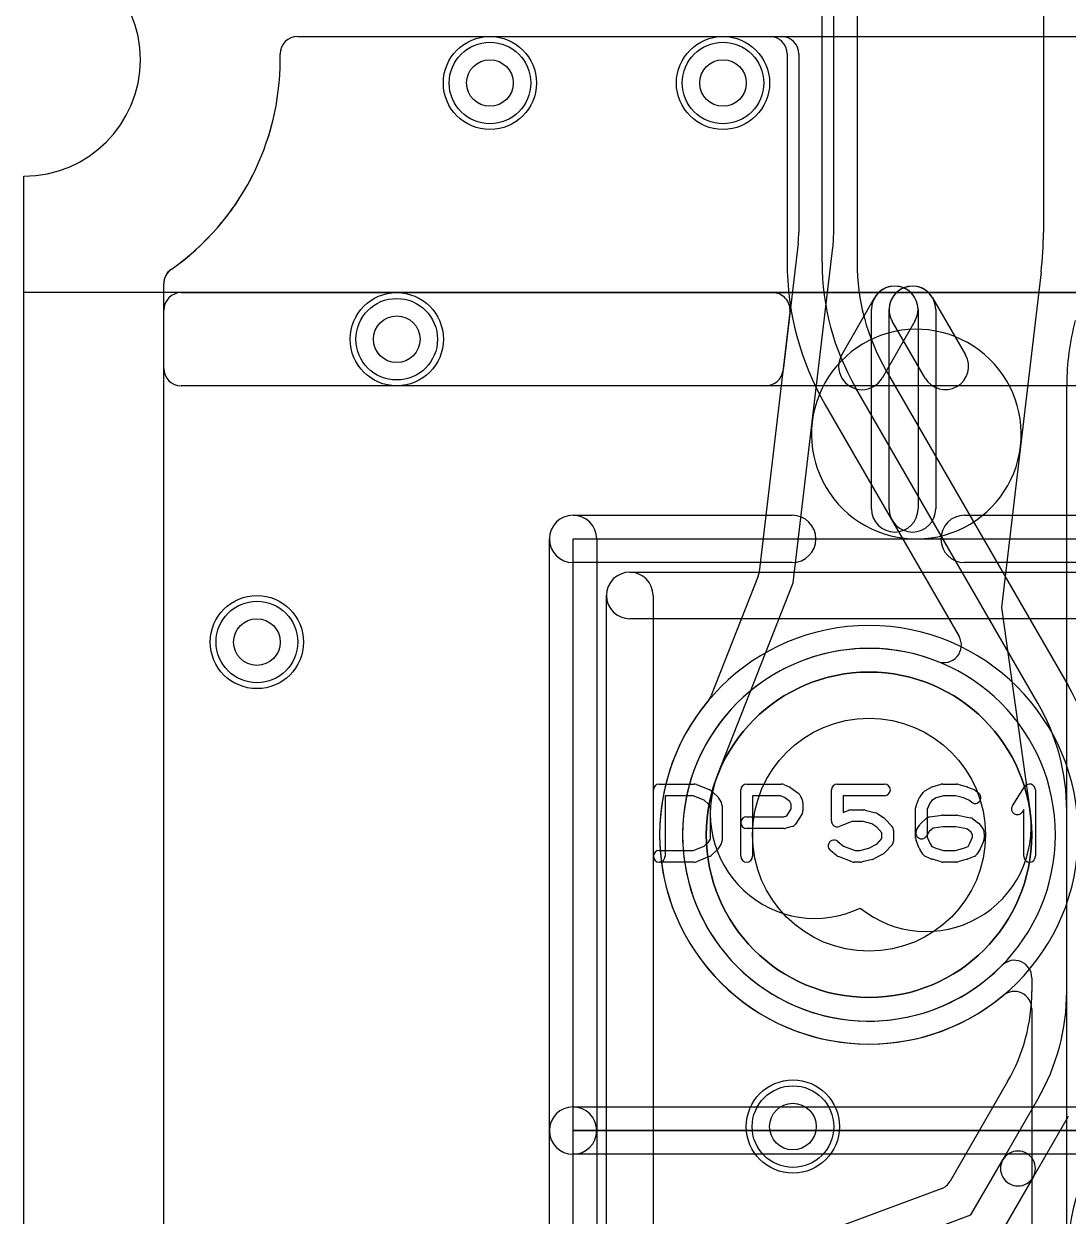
# Model space of a CAD drawing. Extents: x 0 to 20.5, y -0.5 to 20.
# Drawn here: x 0 to 4.48, y 10.54 to 15.65 of the extents above; entities that cross this region are included whole.
import ezdxf

# ---------------------------------------------------------------- set-up
doc = ezdxf.new("R2010")
doc.units = 0
for name, color, linetype in [('Hole', 1, 'CONTINUOUS'), ('L1', 3, 'CONTINUOUS'), ('L2', 3, 'CONTINUOUS'), ('L3', 3, 'CONTINUOUS'), ('L4', 3, 'CONTINUOUS'), ('Outline', 7, 'CONTINUOUS'), ('PartsArea-A', 111, 'CONTINUOUS'), ('PartsArea-B', 111, 'CONTINUOUS'), ('PartsSilk-A', 221, 'CONTINUOUS'), ('PartsSilk-B', 221, 'CONTINUOUS'), ('Resist-A', 2, 'CONTINUOUS'), ('Resist-B', 2, 'CONTINUOUS'), ('Silk-A', 140, 'CONTINUOUS'), ('Silk-B', 140, 'CONTINUOUS')]:
    doc.layers.add(name, color=color, linetype=linetype)

msp = doc.modelspace()

# ---------------------------------------------------------------- linework, layer by layer
at = {"layer": 'Hole'}
for centre, radius in [((2, 15.4), 0.1), ((3, 15.4), 0.1), ((1.6, 14.3), 0.1), ((1, 13), 0.1), ((3.62649, 12.17283), 0.5), ((3.3, 10.92), 0.1)]:
    msp.add_circle(centre, radius, dxfattribs=at)
at = {"layer": 'L1'}
for p, q in [((3.475, 14.75885), (3.475, 16.525)), ((4.375, 16.525), (4.375, 14.75885)), ((1.17497, 15.59996), (3.24999, 15.59996)), ((1.1, 15.5), (1.1, 15.52499)), ((3.32496, 15.52499), (3.32496, 14.75885)), ((3.32232, 14.7129), (3.25779, 14.16669)), ((3.38276, 13.94555), (3.4712, 14.69434)), ((4.36499, 14.58877), (4.27654, 13.83997)), ((0.6, 14.175), (0.6, 14.53823)), ((0.67497, 14.5), (3.21282, 14.5)), ((0.6, 1.1), (0.6, 14.42503)), ((3.28727, 14.41624), (3.15553, 13.30095)), ((3.25764, 14.1655), (3.25761, 14.16527)), ((3.18327, 14.1), (0.675, 14.1)), ((4.475, 8.96035), (4.475, 14.10233)), ((3.30113, 13.25451), (3.38276, 13.94555)), ((4.27654, 13.83997), (4.19491, 13.14893)), ((3.15085, 13.28231), (2.94944, 12.76989)), ((2.9764, 12.42836), (3.30113, 13.25451)), ((4.19491, 13.14893), (4.31822, 12.26986)), ((4.32496, 11.42518), (4.32496, 10.38046))]:
    msp.add_line(p, q, dxfattribs=at)
for centre, radius in [((2, 15.4), 0.2), ((3, 15.4), 0.2), ((1.6, 14.3), 0.2), ((1, 13), 0.2), ((3.62649, 12.17283), 0.6985), ((3.3, 10.92), 0.2)]:
    msp.add_circle(centre, radius, dxfattribs=at)
for centre, radius, start, end in [((1.17497, 15.52499), 0.07497, 90, 180), ((3.24999, 15.52499), 0.07497, 0, 90), ((0, 15.5), 1.1, -54.93783, 0), ((2.925, 14.75879), 0.39997, -6.51769, 0.0086), ((2.925, 14.75885), 0.55, -6.73628, 0), ((2.925, 14.75885), 1.45, -6.73611, 0), ((3.24789, 14.7219), 0.07497, -6.89467, -6.51742), ((0.67501, 14.53823), 0.07501, 135, 180), ((0.67498, 14.53826), 0.07497, 125.0659, 135), ((0.67497, 14.42503), 0.07497, 90, 180), ((3.21282, 14.42503), 0.07497, -6.7335, 90), ((3.82965, 13.89276), 0.45, -6.73699, 173.26338), ((5.55, 14.10233), 1.075, 165.00054, 180), ((0.675, 14.175), 0.075, 180, -90), ((3.18327, 14.17497), 0.07497, -90, -7.43404), ((3.1833, 14.1752), 0.07497, -7.43404, -6.90985), ((3.18334, 14.17548), 0.07497, -7.12596, -6.7335), ((3.82965, 13.89276), 0.45, 173.26301, -6.73678), ((3.08108, 13.30974), 0.07497, -21.46222, -6.7335), ((3.62648, 12.17283), 0.89854, 140.09727, -50.17287), ((2.87967, 12.79732), 0.07497, -39.90245, -21.46222), ((3.39521, 12.26374), 0.45, 158.54189, -64.45367), ((3.87258, 12.20735), 0.45, -129.01913, 7.9848), ((4.24999, 11.42519), 0.07498, -0.00764, 129.8271)]:
    msp.add_arc(centre, radius, start, end, dxfattribs=at)
at = {"layer": 'L2'}
for p, q in [((1.17497, 15.6), (18.82503, 15.6)), ((1.1, 15.5), (1.1, 15.52503)), ((0.6, 1.1), (0.6, 14.53823))]:
    msp.add_line(p, q, dxfattribs=at)
for centre in [(2, 15.4), (3, 15.4), (1.6, 14.3), (1, 13), (3.3, 10.92)]:
    msp.add_circle(centre, 0.2, dxfattribs=at)
for centre, radius, start, end in [((1.17497, 15.52503), 0.07497, 90, 180), ((0, 15.5), 1.1, -54.93783, 0), ((0.67501, 14.53823), 0.07501, 135, 180), ((0.67498, 14.53826), 0.07497, 125.0659, 135), ((3.62649, 12.17283), 0.80004, 90, -90), ((3.62649, 12.17283), 0.80004, -90, 90)]:
    msp.add_arc(centre, radius, start, end, dxfattribs=at)
at = {"layer": 'L3'}
for p, q in [((3.425, 14.63039), (3.425, 15.99514)), ((3.575, 15.99514), (3.575, 14.63039)), ((1.17497, 15.6), (3.19999, 15.6)), ((1.1, 15.5), (1.1, 15.52503)), ((3.27496, 15.52503), (3.27496, 14.63039)), ((0.6, 1.1), (0.6, 14.53825)), ((3.69893, 14.16789), (4.48098, 12.81333)), ((4.35107, 12.73833), (3.56902, 14.09289)), ((3.43908, 14.01787), (4.01279, 13.02417)), ((4.475, 11.50035), (4.475, 12.27583)), ((4.32496, 11.55892), (4.32496, 11.50036)), ((4.22113, 11.11287), (3.97454, 10.68579)), ((4.20078, 10.77753), (4.35108, 11.03786)), ((4.48098, 10.96286), (4.33068, 10.70253)), ((4.06399, 10.5406), (4.20078, 10.77753)), ((4.33068, 10.70253), (4.19389, 10.4656)), ((3.93574, 10.65301), (3.33089, 10.42822)), ((3.38316, 10.28758), (4.06399, 10.5406))]:
    msp.add_line(p, q, dxfattribs=at)
for centre in [(2, 15.4), (3, 15.4), (1.6, 14.3), (1, 13), (3.3, 10.92)]:
    msp.add_circle(centre, 0.2, dxfattribs=at)
for centre, radius, start, end in [((1.17497, 15.52503), 0.07497, 90, 180), ((3.19999, 15.52503), 0.07497, 0, 90), ((0, 15.5), 1.1, -54.90489, 0), ((0.67497, 14.53825), 0.07497, 124.57189, 180), ((4.5, 14.63039), 1.22504, 180, -150.0001), ((4.5, 14.63039), 1.075, 180, -150.00007), ((4.5, 14.63039), 0.925, 180, -149.99989), ((3.94786, 12.98669), 0.07497, -111.54453, 29.99513), ((3.62649, 12.17283), 0.80004, 68.45207, -44.55588), ((3.55, 12.27583), 1.075, 0, 29.99987), ((3.55, 12.27583), 0.925, 0, 30.00011), ((4.24999, 11.55892), 0.07497, 0, 135.44314), ((3.55, 11.50035), 0.77496, -30.00019, 0.00074), ((3.55, 11.50035), 0.925, -29.99926, 0), ((5.55, 10.32225), 1.075, 150.00007, 180), ((4.26573, 10.74003), 0.075, -30.00073, 150.00009), ((4.26573, 10.74003), 0.075, 149.99927, -29.99974), ((3.90962, 10.72328), 0.07497, -69.60944, -30.00557)]:
    msp.add_arc(centre, radius, start, end, dxfattribs=at)
at = {"layer": 'L4'}
for p, q in [((1.17497, 15.59996), (18.82503, 15.59996)), ((1.1, 15.5), (1.1, 15.52499)), ((0.6, 14.175), (0.6, 14.53823)), ((0.67497, 14.5), (19.32503, 14.5)), ((0.6, 1.1), (0.6, 14.42503)), ((19.325, 14.1), (0.675, 14.1))]:
    msp.add_line(p, q, dxfattribs=at)
for centre, radius in [((2, 15.4), 0.2), ((3, 15.4), 0.2), ((1.6, 14.3), 0.2), ((1, 13), 0.2), ((3.62649, 12.17283), 0.6985), ((3.3, 10.92), 0.2)]:
    msp.add_circle(centre, radius, dxfattribs=at)
for centre, radius, start, end in [((1.17497, 15.52499), 0.07497, 90, 180), ((0, 15.5), 1.1, -54.93783, 0), ((0.67501, 14.53823), 0.07501, 135, 180), ((0.67498, 14.53826), 0.07497, 125.0659, 135), ((0.67497, 14.42503), 0.07497, 90, 180), ((0.675, 14.175), 0.075, 180, -90), ((3.62649, 12.17283), 0.89854, 90, -90), ((3.62649, 12.17283), 0.89854, -90, 90)]:
    msp.add_arc(centre, radius, start, end, dxfattribs=at)
at = {"layer": 'Outline'}
msp.add_line((0, 1), (0, 15), dxfattribs=at)
msp.add_arc((0, 15.5), 0.5, -90, 90, dxfattribs=at)
at = {"layer": 'PartsArea-A'}
for p, q in [((0, 14.5), (0, 15)), ((20, 14.5), (0, 14.5)), ((2.35649, 13.44283), (4.89649, 13.44283)), ((2.35649, 10.90283), (2.35649, 13.44283)), ((4.89649, 10.90283), (2.35649, 10.90283)), ((2.35649, 10.90283), (4.89649, 10.90283)), ((2.35649, 8.36283), (2.35649, 10.90283))]:
    msp.add_line(p, q, dxfattribs=at)
msp.add_arc((0, 15.5), 0.5, -90, 90, dxfattribs=at)
at = {"layer": 'PartsArea-B'}
for p, q in [((0, 14.5), (0, 15)), ((20, 14.5), (0, 14.5))]:
    msp.add_line(p, q, dxfattribs=at)
for centre, radius, start, end in [((0, 15.5), 0.5, -90, 90), ((3.62649, 12.17283), 0.6985, 0, 180), ((3.62649, 12.17283), 0.6985, 180, 0)]:
    msp.add_arc(centre, radius, start, end, dxfattribs=at)
at = {"layer": 'PartsSilk-A'}
for p, q in [((3.50964, 14.23323), (3.65038, 14.47768)), ((3.63704, 13.57222), (3.63704, 14.42778)), ((3.83704, 14.42778), (3.83704, 13.57222)), ((3.8237, 14.37788), (3.68296, 14.13343)), ((2.35649, 13.54443), (3.29685, 13.54443)), ((4.03649, 13.54443), (4.89649, 13.54443)), ((2.25489, 10.90283), (2.25489, 13.44283)), ((2.45809, 13.44283), (2.45809, 10.90283)), ((3.29685, 13.34123), (2.35649, 13.34123)), ((4.79489, 13.34123), (4.03649, 13.34123)), ((2.72649, 12.39042), (2.87649, 12.39042)), ((2.88577, 12.38863), (2.94133, 12.36641)), ((3.10149, 12.39042), (3.25149, 12.39042)), ((3.26164, 12.38827), (3.28664, 12.37716)), ((3.49038, 12.39042), (3.69316, 12.39042)), ((3.8974, 12.37835), (3.93629, 12.38946)), ((3.94316, 12.39042), (4.00149, 12.39042)), ((4.00836, 12.38946), (4.04725, 12.37835)), ((2.70149, 12.08024), (2.70149, 12.36542)), ((2.87168, 12.34042), (2.75149, 12.34042)), ((2.75149, 12.34042), (2.75149, 12.08024)), ((2.91871, 12.32161), (2.87168, 12.34042)), ((2.94866, 12.36189), (2.97366, 12.33967)), ((3.07649, 12.08024), (3.07649, 12.36542)), ((3.24619, 12.34042), (3.12649, 12.34042)), ((3.12649, 12.34042), (3.12649, 12.08024)), ((3.26392, 12.33254), (3.24619, 12.34042)), ((3.29119, 12.37453), (3.32175, 12.35231)), ((3.32941, 12.34327), (3.34052, 12.32105)), ((3.46538, 12.23209), (3.46538, 12.36542)), ((3.69316, 12.34042), (3.51538, 12.34042)), ((3.51538, 12.34042), (3.51538, 12.26837)), ((3.84538, 12.33598), (3.85927, 12.3545)), ((3.86653, 12.36101), (3.89153, 12.37582)), ((3.94666, 12.34042), (3.91424, 12.33116)), ((3.99799, 12.34042), (3.94666, 12.34042)), ((4.03228, 12.33062), (3.99799, 12.34042)), ((4.04966, 12.37752), (4.07744, 12.36641)), ((4.08378, 12.36272), (4.09767, 12.35161)), ((4.24162, 12.29753), (4.2944, 12.37901)), ((4.34038, 12.36542), (4.34038, 12.08024)), ((2.93775, 12.30468), (2.91871, 12.32161)), ((2.94593, 12.29159), (2.93775, 12.30468)), ((2.94593, 12.15407), (2.94593, 12.29159)), ((2.97825, 12.33422), (2.99213, 12.312)), ((2.99593, 12.29876), (2.99593, 12.1469)), ((3.28742, 12.31546), (3.26392, 12.33254)), ((3.29316, 12.30397), (3.28742, 12.31546)), ((3.29316, 12.2837), (3.29316, 12.30397)), ((3.34316, 12.30987), (3.34316, 12.27653)), ((3.82649, 12.15802), (3.82649, 12.28764)), ((3.82841, 12.29725), (3.8423, 12.33059)), ((3.88726, 12.30848), (3.87649, 12.28264)), ((3.89629, 12.32052), (3.88726, 12.30848)), ((3.91424, 12.33116), (3.89629, 12.32052)), ((4.05544, 12.32136), (4.03228, 12.33062)), ((4.06643, 12.31257), (4.05544, 12.32136)), ((3.10149, 12.24968), (3.25932, 12.24968)), ((3.25932, 12.24968), (3.27441, 12.2537)), ((3.27441, 12.2537), (3.29316, 12.2837)), ((3.33936, 12.26328), (3.31158, 12.21884)), ((3.51538, 12.26837), (3.53981, 12.27767)), ((3.54871, 12.27931), (3.60427, 12.27931)), ((3.61033, 12.27856), (3.65477, 12.26745)), ((3.66258, 12.264), (3.69036, 12.24548)), ((3.69492, 12.24158), (3.72548, 12.20825)), ((3.84877, 12.22115), (3.87377, 12.24337)), ((3.87649, 12.28264), (3.87649, 12.16302)), ((3.8869, 12.24944), (3.93968, 12.25685)), ((3.94316, 12.25709), (4.00149, 12.25709)), ((4.00639, 12.2566), (4.06195, 12.24549)), ((4.07193, 12.24107), (4.09693, 12.22255)), ((4.29038, 12.28084), (4.28358, 12.27035)), ((4.29038, 12.08024), (4.29038, 12.28084)), ((3.2626, 12.19968), (3.10149, 12.19968)), ((3.29682, 12.20793), (3.26904, 12.20052)), ((3.55331, 12.22931), (3.49928, 12.20873)), ((3.60119, 12.22931), (3.55331, 12.22931)), ((3.63845, 12.22), (3.60119, 12.22931)), ((3.66011, 12.20556), (3.63845, 12.22)), ((3.68205, 12.18162), (3.66011, 12.20556)), ((3.73205, 12.19135), (3.73205, 12.1469)), ((3.83029, 12.19349), (3.84418, 12.21571)), ((3.88467, 12.18616), (3.87269, 12.16699)), ((3.90134, 12.20097), (3.88467, 12.18616)), ((3.94491, 12.20709), (3.90134, 12.20097)), ((3.99901, 12.20709), (3.94491, 12.20709)), ((4.04666, 12.19756), (3.99901, 12.20709)), ((4.06336, 12.18519), (4.04666, 12.19756)), ((4.07093, 12.17307), (4.06336, 12.18519)), ((4.10325, 12.2157), (4.11713, 12.19348)), ((2.91871, 12.12405), (2.93775, 12.14098)), ((2.93775, 12.14098), (2.94593, 12.15407)), ((2.99213, 12.13366), (2.97825, 12.11144)), ((3.49211, 12.1442), (3.51683, 12.12443)), ((3.62577, 12.11486), (3.66095, 12.13362)), ((3.66095, 12.13362), (3.68205, 12.15663)), ((3.68205, 12.15663), (3.68205, 12.18162)), ((3.8423, 12.11507), (3.82841, 12.14841)), ((3.87649, 12.16302), (3.88767, 12.13619)), ((3.88767, 12.13619), (3.89641, 12.1222)), ((4.05129, 12.12264), (4.05976, 12.13619)), ((4.05976, 12.13619), (4.07093, 12.16302)), ((4.07093, 12.16302), (4.07093, 12.17307)), ((4.11901, 12.14841), (4.10513, 12.11507)), ((4.12093, 12.18024), (4.12093, 12.15802)), ((2.72649, 12.10524), (2.87168, 12.10524)), ((2.87168, 12.10524), (2.91871, 12.12405)), ((2.97366, 12.10599), (2.94866, 12.08377)), ((3.48865, 12.08294), (3.46087, 12.10516)), ((3.51683, 12.12443), (3.5672, 12.10524)), ((3.5672, 12.10524), (3.5873, 12.10524)), ((3.5873, 12.10524), (3.62577, 12.11486)), ((3.68825, 12.09151), (3.64658, 12.06929)), ((3.72548, 12.13), (3.69492, 12.09667)), ((3.85807, 12.08921), (3.84418, 12.11143)), ((3.89412, 12.0685), (3.86912, 12.07961)), ((3.89641, 12.1222), (3.91282, 12.11491)), ((3.91282, 12.11491), (3.94666, 12.10524)), ((3.94666, 12.10524), (3.99799, 12.10524)), ((3.99799, 12.10524), (4.03228, 12.11504)), ((4.03228, 12.11504), (4.05129, 12.12264)), ((4.10325, 12.11143), (4.08936, 12.08921)), ((2.87649, 12.05524), (2.72649, 12.05524)), ((2.94133, 12.07925), (2.88577, 12.05703)), ((3.5537, 12.05688), (3.49537, 12.0791)), ((3.59038, 12.05524), (3.5626, 12.05524)), ((3.64088, 12.0671), (3.59644, 12.05599)), ((3.93629, 12.0562), (3.8974, 12.06731)), ((4.00149, 12.05524), (3.94316, 12.05524)), ((4.04725, 12.06731), (4.00836, 12.0562)), ((4.07744, 12.07925), (4.04966, 12.06814)), ((2.35649, 11.00443), (4.89649, 11.00443)), ((2.35649, 11.00443), (4.89649, 11.00443)), ((2.25489, 8.36283), (2.25489, 10.90283)), ((2.45809, 10.90283), (2.45809, 8.36283)), ((4.89649, 10.80123), (2.35649, 10.80123)), ((4.79489, 10.80123), (2.35649, 10.80123))]:
    msp.add_line(p, q, dxfattribs=at)
for centre, radius, start, end in [((3.73704, 14.42778), 0.1, 0, 180), ((3.73704, 14.42778), 0.1, -29.93392, 150.06918), ((3.5963, 14.18333), 0.1, 150.06608, -29.93082), ((3.73704, 13.57222), 0.1, 180, 0), ((2.35649, 13.44283), 0.1016, 0, 180), ((2.35649, 13.44283), 0.1016, 90, -90), ((3.29685, 13.44283), 0.1016, -90, 90), ((4.03649, 13.44283), 0.1016, 90, -90), ((2.72649, 12.36542), 0.025, 90, 180), ((2.87649, 12.36542), 0.025, 68.2071, 90), ((3.10149, 12.36542), 0.025, 90, 180), ((3.25149, 12.36542), 0.025, 66.04914, 90), ((3.49038, 12.36542), 0.025, 90, 180), ((3.69316, 12.36542), 0.025, -90, 90), ((3.94316, 12.36542), 0.025, 90, 105.94854), ((4.00149, 12.36542), 0.025, 74.05146, 90), ((4.31538, 12.36542), 0.025, 0, 147.06619), ((2.93205, 12.3432), 0.025, 48.37217, 68.20215), ((2.95705, 12.32098), 0.025, 31.98594, 48.36931), ((3.27649, 12.35431), 0.025, 53.98274, 66.03964), ((3.30705, 12.33209), 0.025, 26.56505, 53.97932), ((3.86538, 12.32098), 0.025, 143.1301, 157.39424), ((3.87927, 12.3395), 0.025, 120.63752, 143.1301), ((3.90427, 12.35431), 0.025, 105.94854, 120.63752), ((4.04038, 12.35431), 0.025, 68.2071, 74.05146), ((4.08205, 12.33209), 0.025, -128.66697, 51.34522), ((4.06816, 12.3432), 0.025, 51.33303, 68.2071), ((2.97093, 12.29876), 0.025, 0, 31.99147), ((3.31816, 12.30987), 0.025, 0, 26.56505), ((3.85149, 12.28764), 0.025, 157.39424, 180), ((4.2626, 12.28394), 0.025, 147.06646, -32.93381), ((3.10149, 12.22468), 0.025, 90, -90), ((3.31816, 12.27653), 0.025, -32.00538, 0), ((3.54871, 12.25431), 0.025, 90, 110.85364), ((3.60427, 12.25431), 0.025, 75.96932, 90), ((3.64871, 12.2432), 0.025, 56.30358, 75.96376), ((3.67649, 12.22468), 0.025, 42.5203, 56.30993), ((3.89038, 12.22468), 0.025, 98.00047, 131.62783), ((3.94316, 12.23209), 0.025, 90, 98.00047), ((4.00149, 12.23209), 0.025, 78.69456, 90), ((4.05705, 12.22098), 0.025, 53.47387, 78.69456), ((3.2626, 12.22468), 0.025, -90, -75.06473), ((3.29038, 12.23209), 0.025, -75.07449, -32.01002), ((3.49038, 12.23209), 0.025, 180, -69.1435), ((3.70705, 12.19135), 0.025, 0, 42.51745), ((3.85149, 12.18024), 0.025, 147.99462, -32.01002), ((3.86538, 12.20246), 0.025, 131.62783, 147.99462), ((4.08205, 12.20246), 0.025, 31.98594, 53.47387), ((4.09593, 12.18024), 0.025, 0, 31.98594), ((2.97093, 12.1469), 0.025, -31.98594, 0), ((3.47649, 12.12468), 0.025, 51.33303, -128.65478), ((3.70705, 12.1469), 0.025, -42.5203, 0), ((3.85149, 12.15802), 0.025, 180, -157.39424), ((4.09593, 12.15802), 0.025, -22.60576, 0), ((2.72649, 12.08024), 0.025, 90, -90), ((2.72649, 12.08024), 0.025, 180, 0), ((2.93205, 12.10246), 0.025, -68.2071, -48.36931), ((2.95705, 12.12468), 0.025, -48.37217, -31.99147), ((3.10149, 12.08024), 0.025, 180, 0), ((3.50427, 12.10246), 0.025, -128.66697, -110.85364), ((3.67649, 12.11357), 0.025, -61.9383, -42.51745), ((3.86538, 12.12468), 0.025, -157.39424, -147.99462), ((3.87927, 12.10246), 0.025, -147.99462, -113.95086), ((4.06816, 12.10246), 0.025, -68.2071, -32.00538), ((4.08205, 12.12468), 0.025, -32.00538, -22.60576), ((4.31538, 12.08024), 0.025, 180, 0), ((2.87649, 12.08024), 0.025, -90, -68.20215), ((3.5626, 12.08024), 0.025, -110.8565, -90), ((3.59038, 12.08024), 0.025, -90, -75.96376), ((3.63482, 12.09135), 0.025, -75.96932, -61.9318), ((3.90427, 12.09135), 0.025, -113.95086, -105.94854), ((3.94316, 12.08024), 0.025, -105.94854, -90), ((4.00149, 12.08024), 0.025, -90, -74.05146), ((4.04038, 12.09135), 0.025, -74.05146, -68.2071), ((2.35649, 10.90283), 0.1016, 90, -90), ((2.35649, 10.90283), 0.1016, 90, -90), ((2.35649, 10.90283), 0.1016, 0, 180), ((2.35649, 10.90283), 0.1016, 180, 0)]:
    msp.add_arc(centre, radius, start, end, dxfattribs=at)
at = {"layer": 'PartsSilk-B'}
for p, q in [((3.89962, 14.47768), (4.04036, 14.23323)), ((3.71296, 13.57222), (3.71296, 14.42778)), ((3.91296, 14.42778), (3.91296, 13.57222)), ((3.86704, 14.13343), (3.7263, 14.37788))]:
    msp.add_line(p, q, dxfattribs=at)
for centre, start, end in [((3.81296, 14.42778), 29.93392, -150.06918), ((3.81296, 14.42778), 0, 180), ((3.9537, 14.18333), -150.06608, 29.93082), ((3.81296, 13.57222), 180, 0)]:
    msp.add_arc(centre, 0.1, start, end, dxfattribs=at)
at = {"layer": 'Resist-A'}
for centre, radius in [((2, 15.4), 0.175), ((3, 15.4), 0.175), ((1.6, 14.3), 0.175), ((1, 13), 0.175), ((3.62649, 12.17283), 0.6985), ((3.3, 10.92), 0.175)]:
    msp.add_circle(centre, radius, dxfattribs=at)
at = {"layer": 'Resist-B'}
for centre, radius in [((2, 15.4), 0.175), ((3, 15.4), 0.175), ((1.6, 14.3), 0.175), ((1, 13), 0.175), ((3.62649, 12.17283), 0.6985), ((3.3, 10.92), 0.175)]:
    msp.add_circle(centre, radius, dxfattribs=at)
at = {"layer": 'Silk-A'}
for p, q in [((3.50964, 14.23323), (3.65038, 14.47768)), ((3.63704, 13.57222), (3.63704, 14.42778)), ((3.83704, 14.42778), (3.83704, 13.57222)), ((3.8237, 14.37788), (3.68296, 14.13343)), ((2.6, 13.3), (17.4, 13.3)), ((2.5, 1), (2.5, 13.2)), ((2.7, 13.2), (2.7, 1.1)), ((17.3, 13.1), (2.6, 13.1))]:
    msp.add_line(p, q, dxfattribs=at)
for centre, start, end in [((3.73704, 14.42778), 0, 180), ((3.73704, 14.42778), -29.93392, 150.06918), ((3.5963, 14.18333), 150.06608, -29.93082), ((3.73704, 13.57222), 180, 0), ((2.6, 13.2), 0, 180), ((2.6, 13.2), 90, -90)]:
    msp.add_arc(centre, 0.1, start, end, dxfattribs=at)
at = {"layer": 'Silk-B'}
for p, q in [((3.89962, 14.47768), (4.04036, 14.23323)), ((3.71296, 13.57222), (3.71296, 14.42778)), ((3.91296, 14.42778), (3.91296, 13.57222)), ((3.86704, 14.13343), (3.7263, 14.37788))]:
    msp.add_line(p, q, dxfattribs=at)
for centre, start, end in [((3.81296, 14.42778), 29.93392, -150.06918), ((3.81296, 14.42778), 0, 180), ((3.9537, 14.18333), -150.06608, 29.93082), ((3.81296, 13.57222), 180, 0)]:
    msp.add_arc(centre, 0.1, start, end, dxfattribs=at)

doc.saveas('drawing.dxf')
